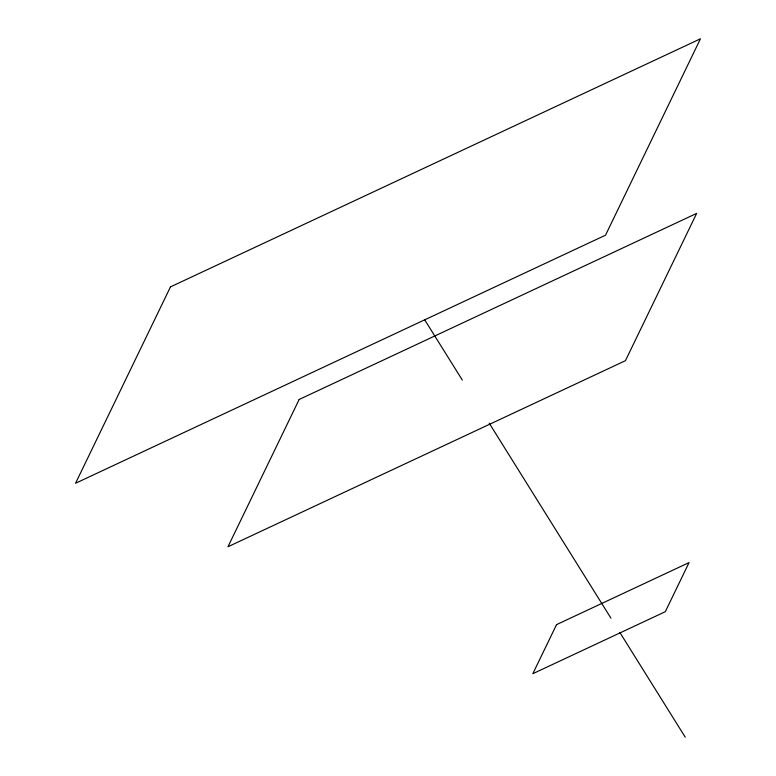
<?xml version="1.0" encoding="UTF-8"?>
<svg xmlns="http://www.w3.org/2000/svg" width="776" height="776" viewBox="0 0 776 776"><rect width="100%" height="100%" fill="white"/><g stroke="black" fill="none" stroke-linecap="round" stroke-linejoin="round"><path stroke-width="1.16" d="M424.511 319.528L462.312 380.075M489.219 423.182L610.935 618.162M619.898 632.527L685.247 737.2M170.477 286.887L75.544 483.273L605.523 235.186L700.456 38.8L170.477 286.887M299.167 399.465L227.969 546.75L625.446 360.685L696.654 213.4L299.167 399.465M556.557 624.622L532.821 673.713L665.313 611.692L689.049 562.6L556.557 624.622"/></g></svg>
